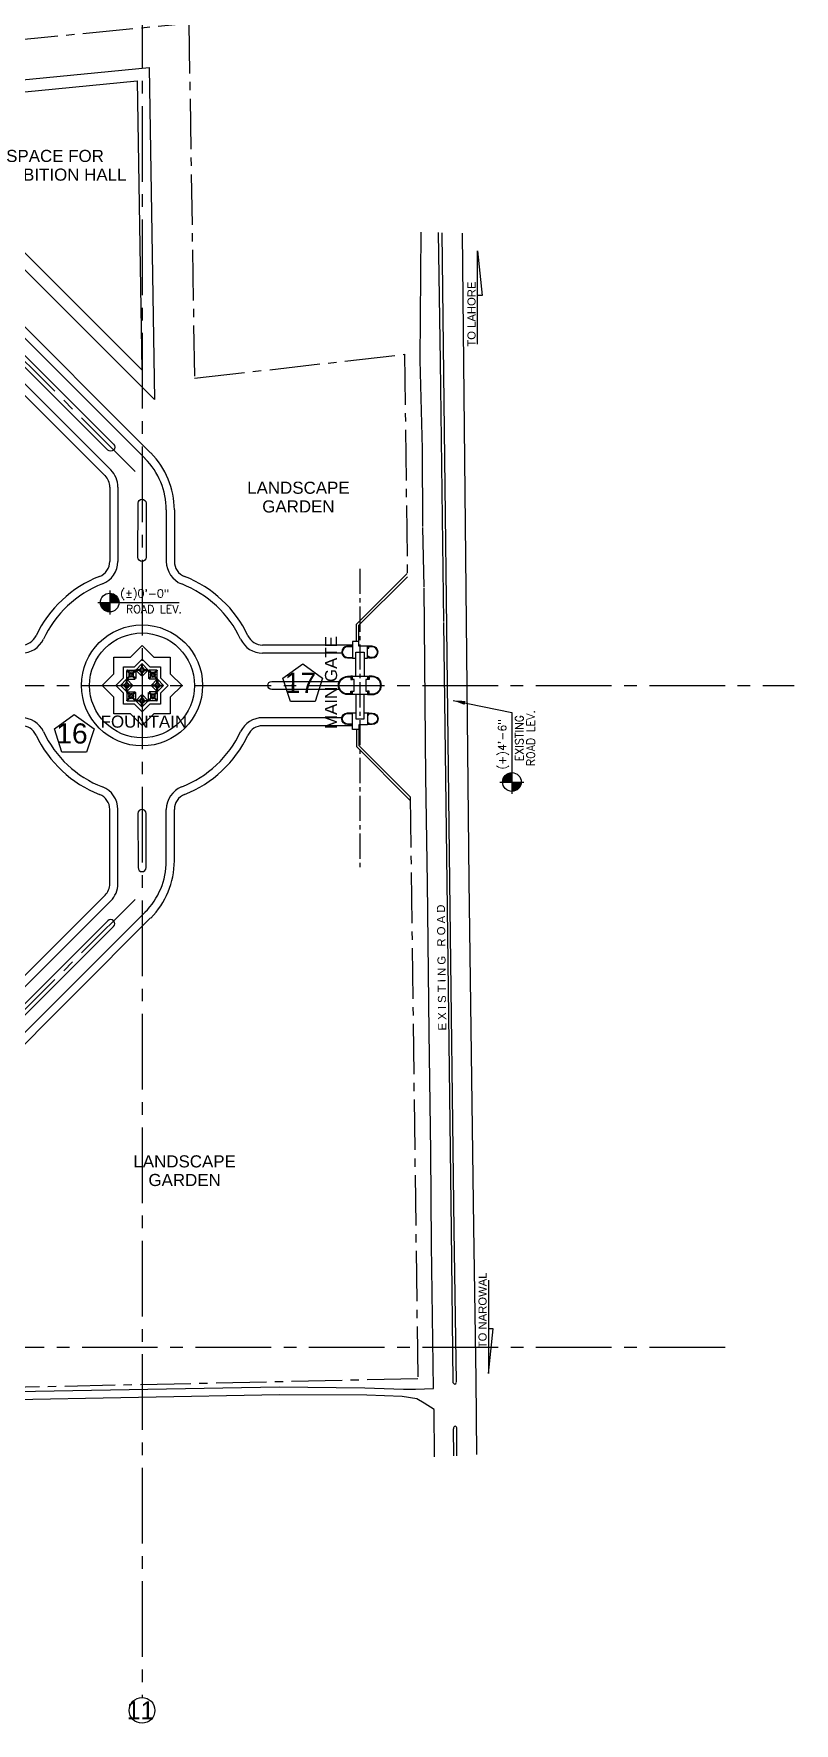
# Model space of a CAD drawing. Header units: inches. Extents: x -2144 to 56079, y -91149 to 36198.
# Drawn here: x 44772 to 56079, y -1732 to 23390 of the extents above; entities that cross this region are included whole.
import ezdxf
from ezdxf.enums import TextEntityAlignment as Align

# ---------------------------------------------------------------- set-up
doc = ezdxf.new("R2010")
doc.units = ezdxf.units.IN
doc.header["$LTSCALE"] = 250
doc.header["$MEASUREMENT"] = 0
doc.header["$PDMODE"] = 3
doc.linetypes.add('CENTER2', pattern=[1.125, 0.75, -0.125, 0.125, -0.125])
doc.layers.get('0').update_dxf_attribs({"linetype": 'CONTINUOUS'})
doc.layers.get('DEFPOINTS').update_dxf_attribs({"linetype": 'CONTINUOUS'})
for name, color, linetype in [('BOUNDARY', 5, 'CENTER2'), ('BUILDING', 4, 'CONTINUOUS'), ('EX-ROAD', 7, 'CONTINUOUS'), ('GRID', 8, 'CENTER2'), ('LEADER', 3, 'CONTINUOUS'), ('LEVEL', 7, 'CONTINUOUS'), ('PATH', 7, 'CONTINUOUS'), ('ROAD', 2, 'CONTINUOUS'), ('SEAL TEXT', 2, 'CONTINUOUS'), ('WALL', 4, 'CONTINUOUS')]:
    doc.layers.add(name, color=color, linetype=linetype)
doc.styles.add('ARIAL', font='arial.ttf')
doc.styles.add('ROMANS', font='romans.shx')
doc.dimstyles.new('SCALE-1800', dxfattribs={"dimtxt": 180, "dimasz": 72, "dimexe": 144, "dimexo": 36, "dimgap": 36, "dimtad": 1, "dimdec": 3, "dimlunit": 4, "dimtxsty": 'ROMANS', "dimblk1": 'DOT', "dimblk2": 'DOT', "dimsah": 1, "dimcen": 6, "dimdle": 36, "dimclrd": 256, "dimclre": 256, "dimclrt": 3, "dimazin": 3, "dimtfac": 0.56, "dimtdec": 3, "dimtmove": 2, "dimatfit": 3, "dimfxl": 36, "dimtzin": 13, "dimlwd": -1, "dimlwe": -1})

# ---------------------------------------------------------------- blocks, each defined once
blk = doc.blocks.new('FOUNTAIN')
at = {"layer": 'DEFPOINTS'}
for p in [(-228, 0), (-161, 161), (0, 228), (0, 0), (161, 161), (228, 0), (228, 0), (-161, -161), (0, -228), (161, -161)]:
    blk.add_point(p, dxfattribs=at)
at = {"layer": 'WALL', "color": 6, "ltscale": 2}
blk.add_lwpolyline([(-174, 420), (0, 594), (174, 420), (420, 420), (420, 174), (594, 0), (420, -174), (420, -420), (174, -420), (0, -594), (-174, -420), (-420, -420), (-420, -174), (-594, 0), (-420, 174), (-420, 420)], close=True, dxfattribs=at)
at = {"layer": 'WALL', "color": 3, "ltscale": 2}
blk.add_lwpolyline([(276, 114), (390, 0), (276, -114), (276, -276), (114, -276), (0, -390), (-114, -276), (-276, -276), (-276, -114), (-390, 0), (-276, 114), (-276, 276), (-114, 276), (0, 390), (114, 276), (276, 276)], close=True, dxfattribs=at)
at = {"layer": 'WALL', "color": 2}
for points in [[(-6, 315), (-6, 263, 0.319198), (-35, 234), (-87, 234)], [(87, 234), (35, 234, 0.319198), (6, 263), (6, 315)], [(-234, 87), (-234, 35, 0.319198), (-263, 6), (-315, 6)], [(-227, 219), (-191, 182, 0.319198), (-191, 140), (-227, 104)], [(-141, 6), (-193, 6, 0.319198), (-222, 35), (-222, 87)], [(-104, 227), (-140, 191, 0.319198), (-182, 191), (-219, 227)], [(-182, 132), (-219, 95), (-104, 95), (-140, 132, -0.319198)], [(-132, 140, 0.319198), (-132, 182), (-95, 219), (-95, 104)], [(-35, 222), (-87, 222), (-6, 141), (-6, 193, -0.319198)], [(6, 193, 0.319198), (35, 222), (87, 222), (6, 141)], [(132, 140, -0.319198), (132, 182), (95, 219), (95, 104)], [(104, 227), (140, 191, -0.319198), (182, 191), (219, 227)], [(182, 132), (219, 95), (104, 95), (140, 132, 0.319198)], [(141, 6), (193, 6, -0.319198), (222, 35), (222, 87)], [(222, 35, 0.319198), (193, 6), (141, 6), (222, 87)], [(227, 219), (191, 182, -0.319198), (191, 140), (227, 104)], [(234, 87), (234, 35, -0.319198), (263, 6), (315, 6)], [(263, 6), (315, 6), (234, 87), (234, 35, -0.319198)], [(-263, -6), (-315, -6), (-234, -87), (-234, -35, -0.319198)], [(-227, -219), (-191, -182, -0.319198), (-191, -140), (-227, -104)], [(-222, -35, 0.319198), (-193, -6), (-141, -6), (-222, -87)], [(-182, -132), (-219, -95), (-104, -95), (-140, -132, 0.319198)], [(-104, -227), (-140, -191, -0.319198), (-182, -191), (-219, -227)], [(-132, -140, -0.319198), (-132, -182), (-95, -219), (-95, -104)], [(-35, -222), (-87, -222), (-6, -141), (-6, -193, 0.319198)], [(-6, -315), (-6, -263, -0.319198), (-35, -234), (-87, -234)], [(6, -193, -0.319198), (35, -222), (87, -222), (6, -141)], [(87, -234), (35, -234, -0.319198), (6, -263), (6, -315)], [(132, -140, 0.319198), (132, -182), (95, -219), (95, -104)], [(182, -132), (219, -95), (104, -95), (140, -132, -0.319198)], [(104, -227), (140, -191, 0.319198), (182, -191), (219, -227)], [(222, -35, -0.319198), (193, -6), (141, -6), (222, -87)], [(141, -6), (193, -6, 0.319198), (222, -35), (222, -87)], [(227, -219), (191, -182, 0.319198), (191, -140), (227, -104)], [(263, -6), (315, -6), (234, -87), (234, -35, 0.319198)], [(234, -87), (234, -35, 0.319198), (263, -6), (315, -6)]]:
    blk.add_lwpolyline(points, format="xyb", close=True, dxfattribs=at)
for points in [[(6, 315), (0, 321), (-6, 315)], [(-315, 6), (-321, 0), (-315, -6)], [(-227, 104), (-227, 94), (-234, 87)], [(-219, 227), (-227, 227), (-227, 219)], [(-87, 234), (-94, 227), (-104, 227)], [(87, 234), (94, 227), (104, 227)], [(219, 227), (227, 227), (227, 219)], [(227, 104), (227, 94), (234, 87)], [(315, 6), (321, 0), (315, -6)], [(-227, -104), (-227, -94), (-234, -87)], [(-219, -227), (-227, -227), (-227, -219)], [(-87, -234), (-94, -227), (-104, -227)], [(87, -234), (94, -227), (104, -227)], [(219, -227), (227, -227), (227, -219)], [(227, -104), (227, -94), (234, -87)], [(6, -315), (0, -321), (-6, -315)]]:
    blk.add_lwpolyline(points, dxfattribs=at)
at = {"layer": 'WALL', "color": 7}
for centre, radius in [((0, 228), 24), ((-228, 0), 24), ((-228, 0), 3.2), ((-161, 161), 24), ((-161, 161), 3.2), ((0, 228), 3.2), ((161, 161), 24), ((161, 161), 3.2), ((228, 0), 24), ((228, 0), 24), ((228, 0), 3.2), ((228, 0), 3.2), ((-161, -161), 24), ((-161, -161), 3.2), ((0, -228), 24), ((0, -228), 3.2), ((161, -161), 24), ((161, -161), 3.2)]:
    blk.add_circle(centre, radius, dxfattribs=at)
blk = doc.blocks.new('_DOT')
at = {"color": 0, "linetype": 'ByBlock'}
blk.add_line((-0.5, 0), (-1, 0), dxfattribs=at)
at = {"color": 0, "linetype": 'ByBlock', "const_width": 0.5}
blk.add_lwpolyline([(-0.25, 0, 1), (0.25, 0, 1)], format="xyb", close=True, dxfattribs=at)
blk = doc.blocks.new('GATE')
at = {"layer": 'BUILDING', "color": 6}
for points in [[(-407, 120), (-407, 73), (-586, 73), (-586, 199), (-655, 199), (-655, 294), (-407, 294), (-407, 246)], [(407, 120), (407, 73), (586, 73), (586, 199), (655, 199), (655, 294), (407, 294), (407, 246)]]:
    blk.add_lwpolyline(points, dxfattribs=at)
at = {"layer": 'BUILDING', "color": 2}
for points in [[(-136, 294), (-136, 318), (-86, 318), (-86, 294)], [(136, 294), (136, 318), (86, 318), (86, 294)], [(-555, 73), (-555, 50), (-583, 50), (-583, 73)], [(-437, 73), (-437, 50), (-410, 50), (-410, 73)], [(-136, 73), (-136, 48), (-86, 48), (-86, 73)], [(136, 73), (136, 48), (86, 48), (86, 73)], [(437, 73), (437, 50), (410, 50), (410, 73)], [(555, 73), (555, 50), (583, 50), (583, 73)]]:
    blk.add_lwpolyline(points, dxfattribs=at)
at = {"layer": 'BUILDING', "color": 6}
blk.add_lwpolyline([(-136, 294), (-86, 294), (-86, 270), (86, 270), (86, 294), (136, 294), (136, 73), (86, 73), (86, 95), (-86, 95), (-86, 73), (-136, 73)], close=True, dxfattribs=at)
at = {"layer": 'BUILDING'}
for points in [[(-136, 246), (-497, 246), (-497, 120), (-136, 120)], [(136, 246), (497, 246), (497, 120), (136, 120)]]:
    blk.add_lwpolyline(points, dxfattribs=at)
at = {"layer": 'BUILDING', "color": 3}
for centre, radius in [((-121, 303), 6), ((-101, 303), 6), ((101, 303), 6), ((121, 303), 6), ((-569, 63), 5.99), ((-424, 63), 5.99), ((-121, 63), 6), ((-101, 63), 6), ((101, 63), 6), ((121, 63), 6), ((424, 63), 5.99), ((569, 63), 5.99)]:
    blk.add_circle(centre, radius, dxfattribs=at)
at = {"layer": 'PATH'}
for points in [[(-136, 318), (-136, 367, -1), (136, 367), (136, 318)], [(-583, 294), (-583, 367, -1), (-409, 367), (-409, 294)], [(-574, 294), (-574, 367, -1), (-418, 367), (-418, 294)], [(-127, 318), (-127, 367, -1), (127, 367), (127, 318)], [(583, 294), (583, 367, 1), (409, 367), (409, 294)], [(574, 294), (574, 367, 1), (418, 367), (418, 294)], [(-410, 50), (-410, 0, -1), (-583, 0), (-583, 50)], [(-419, 50), (-419, 0, -1), (-574, 0), (-574, 50)], [(-136, 48), (-136, 0, 1), (136, 0), (136, 48)], [(-127, 48), (-127, 0, 1), (127, 0), (127, 48)], [(410, 50), (410, 0, 1), (583, 0), (583, 50)], [(419, 50), (419, 0, 1), (574, 0), (574, 50)]]:
    blk.add_lwpolyline(points, format="xyb", dxfattribs=at)

msp = doc.modelspace()

# ---------------------------------------------------------------- hatches: boundary and pattern name
at = {"layer": 'LEVEL'}
h = msp.add_hatch(color=256, dxfattribs=at)
h.paths.add_polyline_path([(46039, 14932, 0.414214), (45901, 15071), (45901, 14932)])
h.paths.add_polyline_path([(45901, 14932), (45762, 14932, 0.414214), (45901, 14793)])
h = msp.add_hatch(color=256, dxfattribs=at)
h.paths.add_polyline_path([(51882, 12403, 0.414214), (51743, 12264), (51882, 12264)])
h.paths.add_polyline_path([(51882, 12264), (51882, 12126, 0.414214), (52021, 12264)])

# ---------------------------------------------------------------- linework, layer by layer
at = {"layer": 'BOUNDARY', "ltscale": 4}
for p, q in [((41022, 22960), (47077, 23550)), ((47077, 23550), (47162, 18268)), ((47162, 18268), (50284, 18624)), ((50284, 18624), (50327, 15317)), ((50369, 12042), (50481, 3389)), ((50481, 3389), (32204, 2998))]:
    msp.add_line(p, q, dxfattribs=at)
at = {"layer": 'BUILDING', "color": 2}
for points in [[(49570, 14355), (49570, 14611), (50326, 15367)], [(49606, 14355), (49606, 14596), (50327, 15317)], [(49570, 13046), (49570, 12790), (50370, 11990)], [(49606, 13046), (49606, 12805), (50369, 12042)]]:
    msp.add_lwpolyline(points, dxfattribs=at)
at = {"layer": 'DEFPOINTS'}
msp.add_point((46382, 13700), dxfattribs=at)
at = {"layer": 'EX-ROAD'}
for p, q in [((50515, 18537, 47), (50531, 20440, 53)), ((50786, 20433, 55), (50815, 18517, 58)), ((50959, 10786, 81), (50844, 20432, 53)), ((51143, 20424, 45), (51240, 10796, 72)), ((50552, 17217, 53), (50515, 18537, 47)), ((50815, 18517, 58), (50866, 14650, 67)), ((50557, 16063, 54), (50552, 17217, 53)), ((50579, 15166, 57), (50557, 16047, 54)), ((50603, 12332, 66), (50579, 15150, 57)), ((50866, 14634, 67), (50912, 10766, 80)), ((50625, 10754, 69), (50603, 12348, 66)), ((50652, 8543, 75), (50625, 10770, 69)), ((50912, 10782, 80), (50978, 5599, 93)), ((51024, 5601, 93), (50959, 10786, 81)), ((51240, 10796, 72), (51311, 5648, 86)), ((50676, 6766, 81), (50652, 8543, 75)), ((50688, 5385, 81), (50676, 6766, 81)), ((50978, 5599, 93), (51005, 3351, 99)), ((51056, 3344, 97), (51024, 5601, 93)), ((51311, 5648, 86), (51347, 3384, 89)), ((50717, 3246, 88), (50688, 5385, 81)), ((39944, 3119, 31), (48419, 3268, 64)), ((48419, 3268, 64), (49696, 3255, 65)), ((51347, 3384, 89), (51357, 2262, 92)), ((48424, 3151, 62), (39940, 2993, 31)), ((49724, 3148, 64), (48424, 3151, 62)), ((49696, 3255, 65), (50269, 3236, 68)), ((50249, 3124, 70), (49724, 3148, 64)), ((50469, 3094, 73), (50249, 3124, 70)), ((50269, 3236, 68), (50447, 3236, 71)), ((50447, 3236, 71), (50717, 3246, 88)), ((50579, 3028, 72), (50469, 3094, 73)), ((50725, 2934, 88), (50579, 3028, 72)), ((50732, 2228, 88), (50725, 2934, 88)), ((51016, 2244, 100), (51013, 2648, 100)), ((51065, 2246, 101), (51061, 2646, 100))]:
    msp.add_line(p, q, dxfattribs=at)
for centre, radius, start, end in [((51036, 3342, 99), 31.9, 170.7791, 264.6233), ((51023, 3342, 97), 33.7, 288.5401, 356.9826), ((51043, 2655, 100), 31.3, 100.7491, 193.4994), ((51026, 2652, 103), 35.6, 349.6023, 71.2797)]:
    msp.add_arc(centre, radius, start, end, dxfattribs=at)
at = {"layer": 'GRID', "ltscale": 6}
for p, q in [((46382, 35816), (46382, -1350)), ((39516, 23644), (46382, 16778)), ((-1762, 13700), (56079, 13700)), ((39516, 3756), (46382, 10623)), ((-1761, 3860), (55119, 3860))]:
    msp.add_line(p, q, dxfattribs=at)
at = {"layer": 'GRID', "ltscale": 2}
msp.add_line((49622, 15435), (49622, 10981), dxfattribs=at)
at = {"layer": 'LEADER'}
for points in [[(51370, 18774), (51370, 20162), (51439, 19498), (51370, 19498)], [(51534, 4856), (51534, 3468), (51603, 4132), (51534, 4132)]]:
    msp.add_lwpolyline(points, dxfattribs=at)
for points in [[(48588, 13459), (48475, 13807), (48771, 14022), (49067, 13807), (48954, 13459)], [(45191, 12707), (45078, 13055), (45374, 13270), (45670, 13055), (45557, 12707)]]:
    msp.add_lwpolyline(points, close=True, dxfattribs=at)
at = {"layer": 'LEVEL'}
for p, q in [((45901, 15110), (45901, 14753)), ((45723, 14932), (46936, 14932)), ((51704, 12264), (52061, 12264))]:
    msp.add_line(p, q, dxfattribs=at)
for centre in [(45901, 14932), (51882, 12264)]:
    msp.add_circle(centre, 139, dxfattribs=at)
at = {"layer": 'PATH'}
for p, q in [((43074, 19576), (45832, 16819)), ((44080, 19589), (46510, 17159)), ((45902, 16650), (45902, 15545)), ((46862, 16310), (46862, 15544)), ((49512, 14300), (48174, 14300)), ((49512, 13100), (48174, 13100)), ((45902, 10751), (45902, 11856)), ((46862, 11090), (46862, 11856)), ((43074, 7824), (45832, 10581)), ((40050, 3781), (46510, 10242))]:
    msp.add_line(p, q, dxfattribs=at)
msp.add_lwpolyline([(44122, 20395), (42059, 22458), (46487, 22890), (46567, 17950), (44504, 20013)], dxfattribs=at)
msp.add_lwpolyline([(46380, 18392), (42456, 22316), (46310, 22691)], close=True, dxfattribs=at)
msp.add_circle((46382, 13700), 780, dxfattribs=at)
for centre, radius, start, end in [((45662, 16310), 1200, 0, 45), ((45662, 16650), 240, 0, 45), ((45662, 15545), 240, 291.3237, 0), ((47102, 15544), 240, 180, 248.6387), ((46382, 13700), 1740, 111.3237, 154.8973), ((46381, 13700), 1740, 25.1027, 68.6387), ((44589, 14540), 240, 270, 334.8973), ((48174, 14540), 240, 205.1027, 270), ((44589, 12860), 240, 25.1027, 90), ((48174, 12860), 240, 90, 154.8973), ((46382, 13700), 1740, 205.1027, 248.6763), ((46381, 13700), 1740, 291.3613, 334.8973), ((45662, 11856), 240, 0, 68.6763), ((47102, 11856), 240, 111.3613, 180), ((45662, 11090), 1200, 315, 0), ((45662, 10751), 240, 315, 0)]:
    msp.add_arc(centre, radius, start, end, dxfattribs=at)
at = {"layer": 'ROAD'}
for p, q in [((39965, 23534), (46426, 17074)), ((43159, 19661), (45916, 16904)), ((46022, 16650), (46022, 15545)), ((46742, 16310), (46742, 15544)), ((49353, 14180), (48174, 14180)), ((49353, 13220), (48174, 13220)), ((46022, 10751), (46022, 11856)), ((46742, 11090), (46742, 11856)), ((39965, 3866), (46426, 10327)), ((43159, 7739), (45916, 10496))]:
    msp.add_line(p, q, dxfattribs=at)
for points in [[(45874, 17201), (39923, 23152, -1), (40007, 23237), (45959, 17286, -1)], [(46441, 15604, -1), (46321, 15604), (46322, 16410, -1), (46442, 16410)], [(46441, 11796, 1), (46321, 11796), (46322, 10991, 1), (46442, 10991)], [(45874, 10200), (39923, 4248, 1), (40007, 4163), (45959, 10115, 1)]]:
    msp.add_lwpolyline(points, format="xyb", close=True, dxfattribs=at)
msp.add_lwpolyline([(49317, 13640), (48312, 13640, -1), (48312, 13760), (49317, 13760)], format="xyb", dxfattribs=at)
msp.add_circle((46382, 13700), 900, dxfattribs=at)
for centre, radius, start, end in [((45662, 16650), 360, 0, 45), ((45662, 16310), 1080, 0, 45), ((45662, 15545), 360, 291.3237, 0), ((47102, 15544), 360, 180, 248.6387), ((46382, 13700), 1620, 111.3237, 154.8973), ((46381, 13700), 1620, 25.1027, 68.6387), ((44589, 14540), 360, 270, 334.8973), ((48174, 14540), 360, 205.1027, 270), ((44589, 12860), 360, 25.1027, 90), ((48174, 12860), 360, 90, 154.8973), ((46382, 13700), 1620, 205.1027, 248.6763), ((46381, 13700), 1620, 291.3613, 334.8973), ((45662, 11856), 360, 0, 68.6763), ((47102, 11856), 360, 111.3613, 180), ((45662, 11090), 1080, 315, 0), ((45662, 10751), 360, 315, 0)]:
    msp.add_arc(centre, radius, start, end, dxfattribs=at)
at = {"layer": 'SEAL TEXT'}
msp.add_circle((46382, -1541), 191, dxfattribs=at)

# ---------------------------------------------------------------- block references
msp.add_blockref('FOUNTAIN', (46382, 13700))
at = {"layer": 'BUILDING', "rotation": 90}
msp.add_blockref('GATE', (49805, 13700), dxfattribs=at)

# ---------------------------------------------------------------- texts
at = {"layer": 'LEADER', "color": 2, "style": 'ARIAL'}
for s, p in [('SPACE FOR', (45088, 21484)), ('EXHIBITION HALL', (45088, 21206)), ('LANDSCAPE', (48707, 16550)), ('GARDEN', (48707, 16272)), ('FOUNTAIN', (46409, 13072)), ('LANDSCAPE', (47015, 6533)), ('GARDEN', (47015, 6256))]:
    msp.add_text(s, height=180, dxfattribs=at).set_placement(p, align=Align.CENTER)
at = {"layer": 'LEADER', "style": 'ARIAL'}
for s, rotation, p in [('TO LAHORE', 90, (51341, 19222, -28)), ('E X I S T I N G   R O A D', 90.6341, (50896, 9506, -28)), ('TO NAROWAL', 90, (51505, 4407, -28))]:
    msp.add_text(s, height=120, rotation=rotation, dxfattribs=at).set_placement(p, align=Align.CENTER)
at = {"layer": 'LEADER', "color": 2, "style": 'ARIAL'}
msp.add_text('MAIN GATE', height=180, rotation=90, dxfattribs=at).set_placement((49282, 13743), align=Align.CENTER)
at = {"layer": 'LEADER', "color": 6, "style": 'ARIAL'}
for s, p in [('17', (48503, 13590)), ('16', (45106, 12838))]:
    msp.add_text(s, height=300, rotation=359.6647, dxfattribs=at).set_placement(p)
at = {"layer": 'LEVEL', "color": 2, "style": 'ROMANS'}
msp.add_text('(%%P)0\'-0"', height=120, dxfattribs=at).set_placement((46058, 15068), align=Align.MIDDLE_LEFT)
msp.add_text('ROAD LEV.', height=120, dxfattribs=at).set_placement((46560, 14836), align=Align.MIDDLE)
msp.add_text('(+)4\'-6"', height=120, rotation=90, dxfattribs=at).set_placement((51737, 12447), align=Align.MIDDLE_LEFT)
for s, p in [('EXISTING', (51992, 12916)), ('ROAD LEV.', (52161, 12916))]:
    msp.add_text(s, height=120, rotation=90, dxfattribs=at).set_placement(p, align=Align.MIDDLE)
at = {"layer": 'SEAL TEXT', "color": 6, "style": 'ARIAL'}
msp.add_text('11', height=264, dxfattribs=at).set_placement((46154, -1672))

# ---------------------------------------------------------------- leaders
at = {"layer": 'LEVEL', "annotation_type": 0, "has_hookline": 1, "hookline_direction": 1, "horizontal_direction": (0, -1, 0)}
msp.add_leader([(51008, 13476), (51882, 13299), (51882, 12086)], dimstyle='SCALE-1800', override={"dimasz": 180, "dimgap": 36, "dimtad": 0}, dxfattribs=at)

doc.saveas('drawing.dxf')
